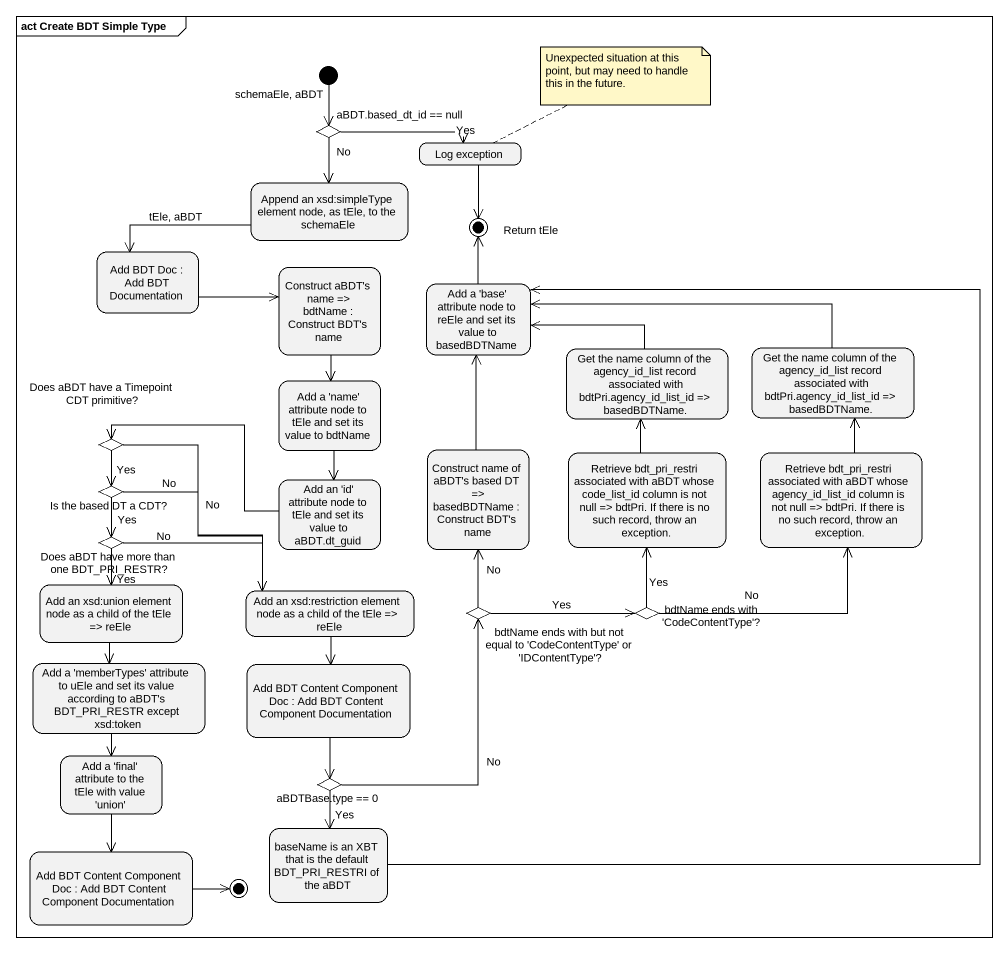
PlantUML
@startuml
mainframe act Create BDT Simple Type
hide empty description
state "aBDT.based_dt_id == null" as aBDT_based_dt_id_null <<choice>>
state "Log exception" as Log_exception
state "Append an xsd:simpleType element node, as tEle, to the schemaEle" as Append_an_xsd_simpleType
state "Add BDT Doc : Add BDT Documentation" as Add_BDT_Doc
state "Return tEle" as Return_tEle <<end>>
state "Construct aBDT's name => bdtName : Construct BDT's name" as Construct_aBDT_s_name
state "Add a 'base' attribute node to reEle and set its value to basedBDTName" as Add_a_base_attribute_node
state "Add a 'name' attribute node to tEle and set its value to bdtName" as Add_a_name_attribute_node
state "Get the name column of the agency_id_list record associated with bdtPri.agency_id_list_id => basedBDTName." as Get_the_name_column_of_the
state "Get the name column of the agency_id_list record associated with bdtPri.agency_id_list_id => basedBDTName." as Get_the_name_column_of_the_2
state "Does aBDT have a Timepoint CDT primitive?" as Does_aBDT_have_a_Timepoint <<choice>>
state "Add an 'id' attribute node to tEle and set its value to aBDT.dt_guid" as Add_an_id_attribute_node_to
state "Construct name of aBDT's based DT => basedBDTName : Construct BDT's name" as Construct_name_of_aBDT_s
state "Retrieve bdt_pri_restri associated with aBDT whose code_list_id column is not null => bdtPri. If there is no such record, throw an exception." as Retrieve_bdt_pri_restri
state "Retrieve bdt_pri_restri associated with aBDT whose agency_id_list_id column is not null => bdtPri. If there is no such record, throw an exception." as Retrieve_bdt_pri_restri_2
state "Is the based DT a CDT?" as Is_the_based_DT_a_CDT <<choice>>
state "Does aBDT have more than one BDT_PRI_RESTR?" as Does_aBDT_have_more_than <<choice>>
state "Add an xsd:union element node as a child of the tEle => reEle" as Add_an_xsd_union_element
state "Add an xsd:restriction element node as a child of the tEle => reEle" as Add_an_xsd_restriction
state "bdtName ends with but not equal to 'CodeContentType' or 'IDContentType'?" as bdtName_ends_with_but_not <<choice>>
state "bdtName ends with 'CodeContentType'?" as bdtName_ends_with <<choice>>
state "Add a 'memberTypes' attribute to uEle and set its value according to aBDT's BDT_PRI_RESTR except xsd:token" as Add_a_memberTypes_attribute
state "Add BDT Content Component Doc : Add BDT Content Component Documentation" as Add_BDT_Content_Component
state "Add a 'final' attribute to the tEle with value 'union'" as Add_a_final_attribute_to
state "aBDTBase.type == 0" as aBDTBase_type_0 <<choice>>
state "baseName is an XBT that is the default BDT_PRI_RESTRI of the aBDT" as baseName_is_an_XBT_that_is
state "Add BDT Content Component Doc : Add BDT Content Component Documentation" as Add_BDT_Content_Component_2
state final1 <<end>>
[*] --> aBDT_based_dt_id_null : schemaEle, aBDT
aBDT_based_dt_id_null -right-> Log_exception : Yes
aBDT_based_dt_id_null --> Append_an_xsd_simpleType : No
Log_exception --> Return_tEle
Append_an_xsd_simpleType -left-> Add_BDT_Doc : tEle, aBDT
Add_BDT_Doc -right-> Construct_aBDT_s_name
Construct_aBDT_s_name --> Add_a_name_attribute_node
Add_a_base_attribute_node -up-> Return_tEle
Add_a_name_attribute_node --> Add_an_id_attribute_node_to
Get_the_name_column_of_the -left-> Add_a_base_attribute_node
Get_the_name_column_of_the_2 -left-> Add_a_base_attribute_node
Does_aBDT_have_a_Timepoint --> Is_the_based_DT_a_CDT : Yes
Does_aBDT_have_a_Timepoint --> Add_an_xsd_restriction : No
Add_an_id_attribute_node_to -left-> Does_aBDT_have_a_Timepoint
Construct_name_of_aBDT_s -up-> Add_a_base_attribute_node
Retrieve_bdt_pri_restri -up-> Get_the_name_column_of_the
Retrieve_bdt_pri_restri_2 -up-> Get_the_name_column_of_the_2
Is_the_based_DT_a_CDT --> Does_aBDT_have_more_than : Yes
Is_the_based_DT_a_CDT -right-> Add_an_xsd_restriction : No
Does_aBDT_have_more_than --> Add_an_xsd_union_element : Yes
Does_aBDT_have_more_than -right-> Add_an_xsd_restriction : No
Add_an_xsd_union_element --> Add_a_memberTypes_attribute
Add_an_xsd_restriction --> Add_BDT_Content_Component
bdtName_ends_with_but_not -up-> Construct_name_of_aBDT_s : No
bdtName_ends_with_but_not -right-> bdtName_ends_with : Yes
bdtName_ends_with -up-> Retrieve_bdt_pri_restri : Yes
bdtName_ends_with -right-> Retrieve_bdt_pri_restri_2 : No
Add_a_memberTypes_attribute --> Add_a_final_attribute_to
Add_BDT_Content_Component --> aBDTBase_type_0
Add_a_final_attribute_to --> Add_BDT_Content_Component_2
aBDTBase_type_0 -up-> bdtName_ends_with_but_not : No
aBDTBase_type_0 --> baseName_is_an_XBT_that_is : Yes
baseName_is_an_XBT_that_is -up-> Add_a_base_attribute_node
Add_BDT_Content_Component_2 -right-> final1
note right of Log_exception : Unexpected situation at this point, but may need to handle this in the future.
@enduml
